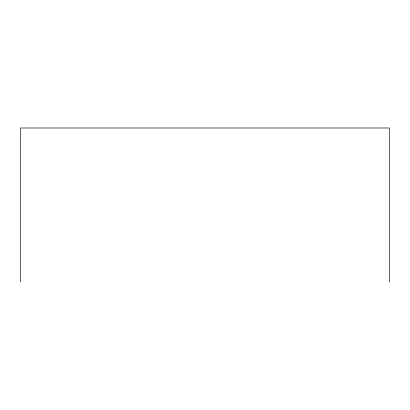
<?xml version="1.0" encoding="UTF-8"?>
<svg xmlns="http://www.w3.org/2000/svg" width="410" height="410" viewBox="0 0 410 410"><rect width="100%" height="100%" fill="white"/><g stroke="black" fill="none" stroke-linecap="round" stroke-linejoin="round"><path stroke-width="0.61" d="M389.5 282.003L389.5 127.997L20.5 127.997L20.5 282.003"/></g></svg>
